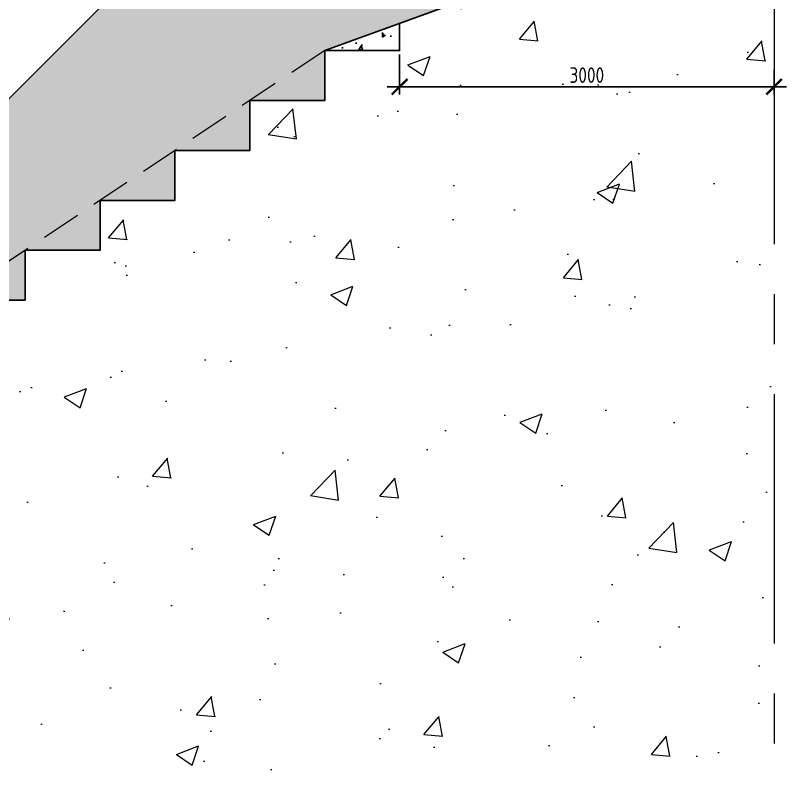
# Model space of a CAD drawing. Header units: millimetres. Extents: x -43929 to 22019, y 6537 to 66314.
# Drawn here: x -37753 to -31576, y 35352 to 41404 of the extents above; entities that cross this region are included whole.
import ezdxf

# ---------------------------------------------------------------- set-up
doc = ezdxf.new("R2010")
doc.units = ezdxf.units.MM
doc.linetypes.add('CENTER', pattern=[16, 10, -2, 2, -2])
doc.linetypes.add('HIDDEN', pattern=[9.525, 6.35, -3.175])
for name, color, linetype, lineweight in [('axes2', 40, 'CENTER', 13), ('hatch2', 7, 'Continuous', 9), ('hid3', 7, 'HIDDEN', 18), ('line3', 7, 'Continuous', 25)]:
    doc.layers.add(name, color=color, linetype=linetype, lineweight=lineweight)
doc.styles.add('ГОСТ 2.304', font='CS_Gost2304.shx')
doc.dimstyles.new('СПДС', dxfattribs={"dimscale": 100, "dimtxt": 2.5, "dimasz": 2.5, "dimexe": 1.25, "dimexo": 0.625, "dimtad": 1, "dimdec": 0, "dimrnd": 0.001, "dimtxsty": 'ГОСТ 2.304', "dimblk": 'ARCHTICK', "dimblk1": 'ARCHTICK', "dimblk2": 'ARCHTICK', "dimcen": 2.5, "dimdle": 2, "dimadec": 0, "dimazin": 2, "dimtfac": 0.75, "dimtdec": 4, "dimtmove": 1, "dimatfit": 3, "dimfxl": 1, "dimtolj": 1, "dimarcsym": 1})

# ---------------------------------------------------------------- blocks, each defined once
blk = doc.blocks.new('_ArchTick')
at = {"color": 0, "linetype": 'ByBlock', "const_width": 0.15}
blk.add_lwpolyline([(-0.5, -0.5), (0.5, 0.5)], dxfattribs=at)
blk = doc.blocks.new('*D166')
at = {"layer": 'Defpoints', "color": 0, "ltscale": 1000, "transparency": 16777216}
for p in [(-34675.7, 41121.7), (-31675.7, 40999.7), (-34675.7, 40831.9)]:
    blk.add_point(p, dxfattribs=at)
at = {"layer": 'line3', "color": 0, "lineweight": -2, "ltscale": 1000, "transparency": 16777216}
for p, q in [((-34675.7, 41090.4), (-34675.7, 40769.4)), ((-31675.7, 40968.5), (-31675.7, 40769.4)), ((-31575.7, 40831.9), (-34775.7, 40831.9))]:
    blk.add_line(p, q, dxfattribs=at)
at = {"layer": 'line3', "color": 0, "lineweight": -2, "ltscale": 1000, "transparency": 16777216, "xscale": 125, "yscale": 125, "zscale": 125, "rotation": 180}
blk.add_blockref('_ArchTick', (-34675.7, 40831.9), dxfattribs=at)
at = {"layer": 'line3', "color": 0, "lineweight": -2, "ltscale": 1000, "transparency": 16777216, "xscale": 125, "yscale": 125, "zscale": 125}
blk.add_blockref('_ArchTick', (-31675.7, 40831.9), dxfattribs=at)
at = {"layer": 'line3', "color": 0, "ltscale": 1000, "transparency": 16777216, "insert": (-33175.7, 40925.6), "char_height": 125, "attachment_point": 5, "style": 'ГОСТ 2.304'}
blk.add_mtext('\\A1;3000', dxfattribs=at)

msp = doc.modelspace()

# ---------------------------------------------------------------- hatches: boundary and pattern name
h = msp.add_hatch()
h.set_pattern_fill('AR-CONC', scale=2, angle=40, style=0)
h.set_pattern_definition([(90, (-1966510.03, -619584.64), (299.614, 209.792), [38.1, -419.1]), (35, (-1966510.03, -619584.64), (-299.614, 247.408), [30.48, -335.28117]), (140.451445, (-1966485.07, -619567.15), (9e-06, 457.19999), [32.38002, -356.18049]), (86.1842, (-1966575.34, -619506.8), (469.36576, 284.07991), [57.15, -628.65]), (136.635558, (-1966536.23, -619483.13), (45.63934, 684.27969), [48.57005, -534.27122]), (31.18415, (-1966575.34, -619506.8), (45.63934, 684.27969), [45.71993, -502.91946]), (61, (-1966520.1, -619493.6), (363.75633, 38.23233), [38.1, -419.1]), (6, (-1966520.1, -619493.6), (-142.101284, 361.64349), [30.48, -335.28]), (111.451445, (-1966489.8, -619490.42), (221.65504, 399.875824), [32.38002, -356.179875]), (77.5, (-1966510.03, -619584.64), (-103.969848, 133.516467), [0, -331.216, 0, -340.36, 0, -336.55]), (47.5, (-1966510.03, -619584.64), (-26.416002, 239.387248), [0, -194.056, 0, -323.596, 0, -128.27]), (7.5, (-1966596.81, -619657.45), (215.101575, 165.534964), [0, -127, 0, -396.24, 0, -525.78]), (357.5, (-1966635.73, -619690.1), (194.259406, 229.38685), [0, -165.1, 0, -263.144, 0, -373.38])])
h.paths.add_polyline_path([(-37074.8, 39921.7), (-36474.8, 39921.7), (-36474.8, 40321.7), (-35874.8, 40321.7), (-35874.8, 40721.7), (-35274.8, 40721.7), (-35274.8, 41121.7), (-34515.2, 41398.6), (-34175.3, 41522.5), (-34051.5, 41567.7), (-36975.7, 41567.7), (-41715.6, 36827.8), (-41821.7, 36721.7), (-41274.8, 36721.7), (-41274.8, 37121.7), (-40674.8, 37121.7), (-40674.8, 37521.7), (-40074.8, 37521.7), (-40074.8, 37921.7), (-39474.8, 37921.7), (-39474.8, 38321.7), (-38874.8, 38321.7), (-38874.8, 38721.7), (-38274.8, 38721.7), (-38274.8, 39121.7), (-37674.8, 39121.7), (-37674.8, 39521.7), (-37074.8, 39521.7)])
h = msp.add_hatch()
h.set_pattern_fill('AR-CONC', scale=2, angle=40, style=0)
h.set_pattern_definition([(90, (-1970319.08, -613140.44), (299.614, 209.792), [38.1, -419.1]), (35, (-1970319.08, -613140.44), (-299.614, 247.408), [30.48, -335.28117]), (140.451445, (-1970294.1, -613122.96), (9e-06, 457.19999), [32.38002, -356.18049]), (86.1842, (-1970384.4, -613062.6), (469.36576, 284.07991), [57.15, -628.65]), (136.635558, (-1970345.27, -613038.93), (45.63934, 684.27969), [48.57005, -534.27122]), (31.18415, (-1970384.4, -613062.6), (45.63934, 684.27969), [45.71993, -502.91946]), (61, (-1970329.14, -613049.4), (363.75633, 38.23233), [38.1, -419.1]), (6, (-1970329.14, -613049.4), (-142.101284, 361.64349), [30.48, -335.28]), (111.451445, (-1970298.83, -613046.23), (221.65504, 399.875824), [32.38002, -356.179875]), (77.5, (-1970319.08, -613140.44), (-103.969848, 133.516467), [0, -331.216, 0, -340.36, 0, -336.55]), (47.5, (-1970319.08, -613140.44), (-26.416002, 239.387248), [0, -194.056, 0, -323.596, 0, -128.27]), (7.5, (-1970405.86, -613213.26), (215.101575, 165.534964), [0, -127, 0, -396.24, 0, -525.78]), (357.5, (-1970444.77, -613245.9), (194.259406, 229.38685), [0, -165.1, 0, -263.144, 0, -373.38])])
h.paths.add_polyline_path([(-35274.8, 41121.7), (-34675.7, 41121.7), (-34675.7, 41340.1)])
at = {"layer": 'hatch2'}
h = msp.add_hatch(dxfattribs=at)
h.set_pattern_fill('AR-CONC', color=256, scale=10)
h.set_pattern_definition([(50, (-1951615.1, -629356.2), (1821.8467, -159.3909), [190.5, -2095.5]), (355, (-1951615.1, -629356.2), (-352.4342, 1910.5685), [152.4, -1676.4058]), (100.45144, (-1951463.3, -629369.5), (1469.4125, 1751.1775), [161.9001, -1780.9024]), (46.1842, (-1951615.1, -628848.2), (2710.7904, -420.4233), [285.75, -3143.25]), (96.63556, (-1951389.3, -628883.2), (2374.0413, 2474.2612), [242.8502, -2671.356]), (351.18415, (-1951615.1, -628848.2), (2374.0413, 2474.2612), [228.5997, -2514.5973]), (21, (-1951361.1, -628975.2), (1516.1439, -1022.652), [190.5, -2095.5]), (326, (-1951361.1, -628975.2), (618.0203, 1841.8797), [152.4, -1676.4]), (71.451445, (-1951234.8, -629060.4), (2134.1642, 819.2277), [161.9001, -1780.8994]), (37.5, (-1951615.15, -629356.2), (30.88603, 845.55039), [0, -1656.08, 0, -1701.8, 0, -1682.75]), (7.5, (-1951615.15, -629356.2), (668.19663, 1001.80575), [0, -970.28, 0, -1617.98, 0, -641.35]), (327.5, (-1952181.6, -629356.2), (1355.90595, -57.28744), [0, -635, 0, -1981.2, 0, -2628.9]), (317.5, (-1952435.6, -629356.2), (1481.2918, 254.2649), [0, -825.5, 0, -1315.72, 0, -1866.9])])
h.paths.add_polyline_path([(-31675.7, 41669.2), (-33755.7, 41675.5), (-34675.7, 41340.1), (-34675.7, 41121.7), (-35274.8, 41121.7), (-35274.8, 40721.7), (-35874.8, 40721.7), (-35874.8, 40321.7), (-36474.8, 40321.7), (-36474.8, 39921.7), (-37074.8, 39921.7), (-37074.8, 39521.7), (-37674.8, 39521.7), (-37674.8, 39121.7), (-38274.8, 39121.7), (-38274.8, 38721.7), (-38874.8, 38721.7), (-38874.8, 38321.7), (-39474.8, 38321.7), (-39474.8, 37921.7), (-40074.8, 37921.7), (-40074.8, 37521.7), (-40674.8, 37521.7), (-40674.8, 37121.7), (-41274.8, 37121.7), (-41274.8, 36721.7), (-41874.8, 36721.7), (-43929.4, 35351.9), (-31675.7, 35351.9)])

# ---------------------------------------------------------------- linework, layer by layer
at = {"layer": 'axes2', "ltscale": 200}
msp.add_line((-31675.7, 41569.4), (-31675.7, 35351.9), dxfattribs=at)
at = {"layer": 'hid3', "ltscale": 50}
msp.add_lwpolyline([(-35274.8, 41121.7), (-41874.8, 36721.7)], dxfattribs=at)
at = {"layer": 'line3', "ltscale": 1000}
for points in [[(-31676, 41669.2), (-33755.7, 41675.5), (-35274.8, 41121.7), (-35274.8, 41121.7)], [(-38274.8, 39121.7), (-37674.8, 39121.7), (-37674.8, 39521.7), (-37074.8, 39521.7), (-37074.8, 39921.7), (-36474.8, 39921.7), (-36474.8, 40321.7), (-35874.8, 40321.7), (-35874.8, 40721.7), (-35274.8, 40721.7), (-35274.8, 41121.7), (-34515.2, 41398.6), (-34175.3, 41522.5), (-34051.5, 41567.7), (-34051.5, 41567.7), (-36975.7, 41567.7), (-41715.6, 36827.8)], [(-35274.8, 41121.7), (-34675.7, 41121.7), (-34675.7, 41340.1)], [(-41874.8, 36721.7), (-41274.8, 36721.7), (-41274.8, 37121.7), (-40674.8, 37121.7), (-40674.8, 37521.7), (-40074.8, 37521.7), (-40074.8, 37921.7), (-39474.8, 37921.7), (-39474.8, 38321.7), (-38874.8, 38321.7), (-38874.8, 38721.7), (-38274.8, 38721.7), (-38274.8, 39121.7), (-37674.8, 39121.7), (-37674.8, 39521.7), (-37074.8, 39521.7), (-37074.8, 39921.7), (-36474.8, 39921.7), (-36474.8, 40321.7), (-35874.8, 40321.7), (-35874.8, 40721.7), (-35274.8, 40721.7), (-35274.8, 41121.7)]]:
    msp.add_lwpolyline(points, dxfattribs=at)

# ---------------------------------------------------------------- dimensions: what is measured, and where the dimension line sits
dim = msp.add_linear_dim(base=(-34675.7, 40831.9), p1=(-31675.7, 40999.7), p2=(-34675.7, 41121.7), dimstyle='СПДС', override={"dimscale": 50, "dimlfac": 1, "dimtxsty": 'ГОСТ 2.304', "dimblk1": 'ArchTick', "dimblk2": 'ArchTick', "dimsah": 1, "dimfxl": 1.25, "dimtolj": 1}, dxfattribs=at)
dim.commit()
dim.dimension.update_dxf_attribs({"geometry": '*D166', "text_midpoint": (-33175.7, 40925.6)})

doc.saveas('drawing.dxf')
